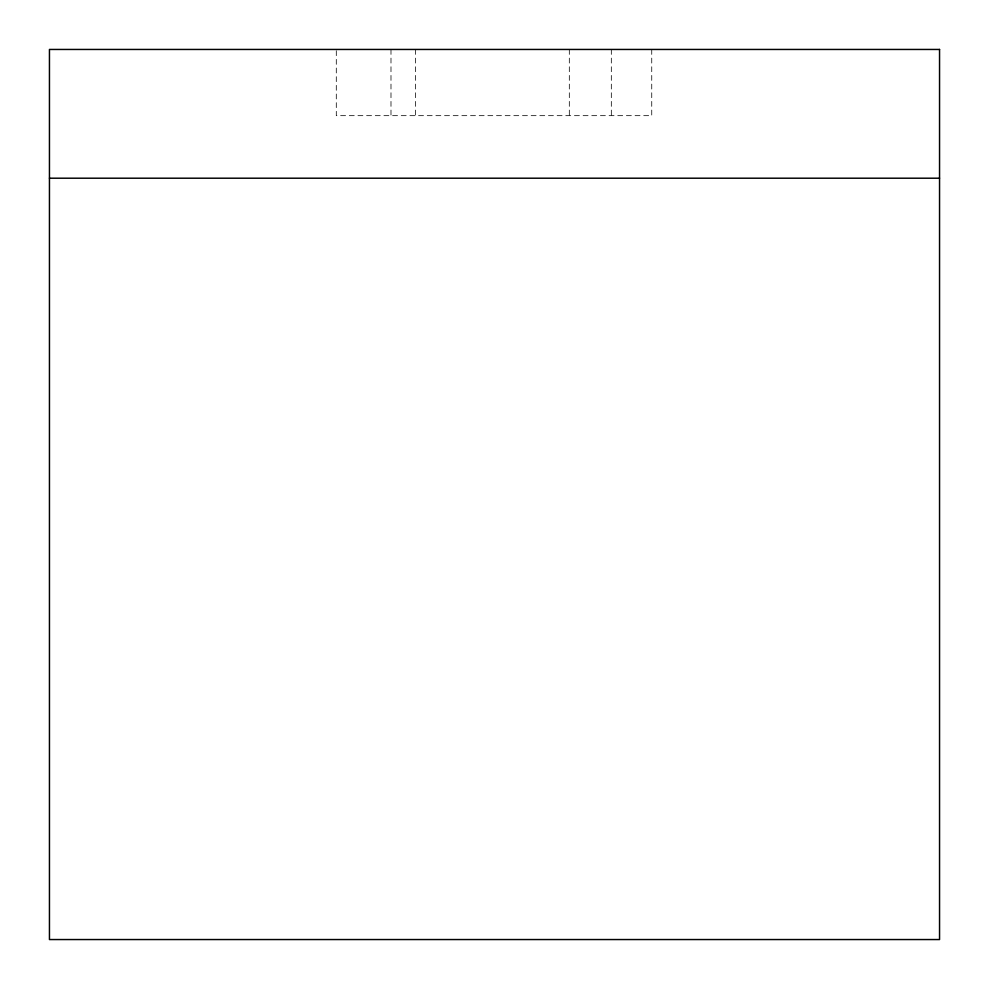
<?xml version="1.0" encoding="UTF-8"?>
<svg xmlns="http://www.w3.org/2000/svg" width="989" height="989" viewBox="0 0 989 989"><rect width="100%" height="100%" fill="white"/><g stroke="black" fill="none" stroke-linecap="round" stroke-linejoin="round"><path stroke-width="0.74" stroke-dasharray="4.95 3.71" d="M651.739 49.45L651.739 115.664L336.297 115.664L336.297 49.45M611.326 49.45L611.326 115.664M569.318 49.45L569.318 115.664M415.553 49.45L415.553 115.664M390.989 49.45L390.989 115.664"/><path stroke-width="1.48" d="M49.45 178.205L939.55 178.205M939.55 49.45L49.45 49.45L49.45 939.55L939.55 939.55L939.55 49.45"/></g></svg>
